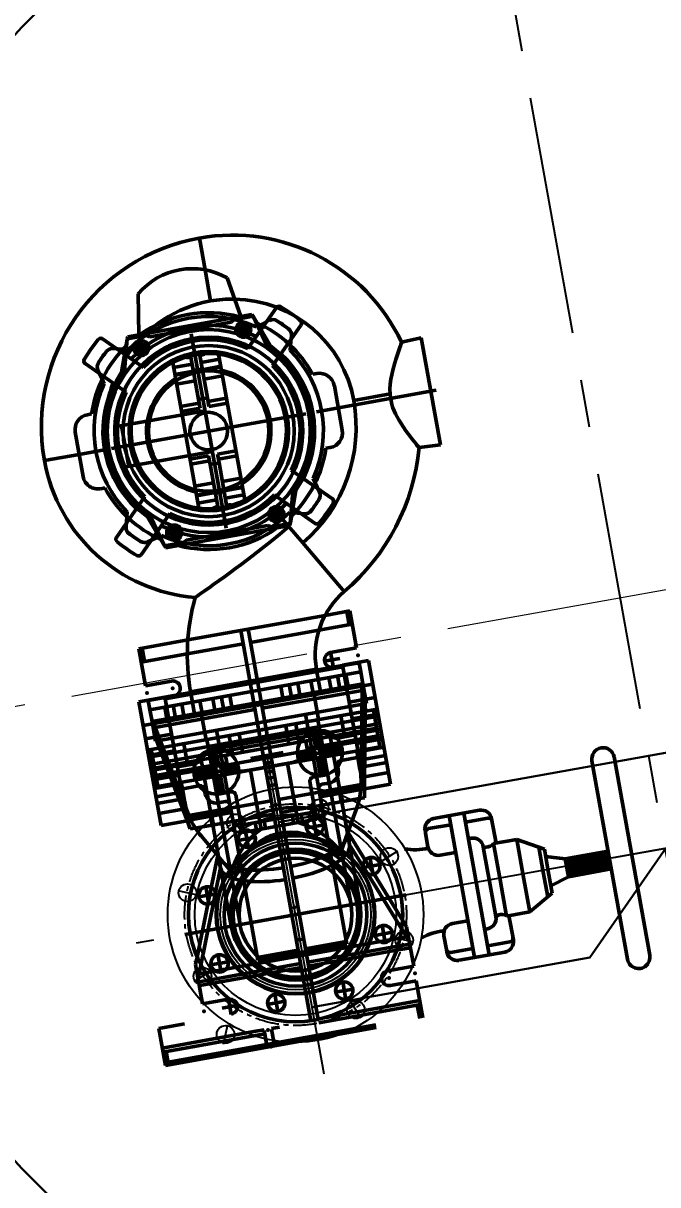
# Model space of a CAD drawing. Header units: millimetres. Extents: x 24859265 to 26550985, y 32092698 to 33532929.
# Drawn here: x 25972847 to 25973690, y 32928203 to 32929749 of the extents above; entities that cross this region are included whole.
import ezdxf
from ezdxf import colors
from ezdxf.entities.mleader import LeaderData, LeaderLine
from ezdxf.math import Vec2, Vec3

# ---------------------------------------------------------------- set-up
doc = ezdxf.new("R2010")
doc.units = ezdxf.units.MM
doc.linetypes.add('CENTER', pattern=[50.8, 31.75, -6.35, 6.35, -6.35])
doc.linetypes.add('осевая', pattern=[50.8, 31.75, -6.35, 6.35, -6.35])
for name, color, linetype in [('CL', 1, 'CENTER'), ('OUTLINE', 6, 'Continuous'), ('VIS', 7, 'Continuous'), ('Выноски', 7, 'Continuous')]:
    doc.layers.add(name, color=color, linetype=linetype)
doc.layers.add('Труба профиль', color=7, linetype='Continuous', lineweight=50)
doc.styles.add('GOST 2.304', font='GOST_0.TTF')
doc.styles.get("Standard").update_dxf_attribs({"font": 'arial.ttf'})
doc.dimstyles.new('STANDARD$0', dxfattribs={"dimscale": 100, "dimtxt": 2.5, "dimasz": 1, "dimexe": 0.5, "dimexo": 2, "dimgap": 1, "dimtad": 1, "dimdec": 0, "dimzin": 0, "dimdsep": 46, "dimtxsty": 'Standard', "dimblk1": 'OBLIQUE', "dimblk2": 'OBLIQUE', "dimsah": 1, "dimcen": 2, "dimadec": 0, "dimazin": 0, "dimtfac": 1, "dimtdec": 4, "dimtofl": 0, "dimtmove": 2, "dimatfit": 3, "dimldrblk": 'OBLIQUE', "dimfxl": 1, "dimtolj": 1, "dimtzin": 0, "dimarcsym": 0})

# ---------------------------------------------------------------- blocks, each defined once
blk = doc.blocks.new('fsadfs')
at = {"color": 1, "linetype": 'осевая', "lineweight": 25, "ltscale": 10}
blk.add_line((-388.5, 2165.4), (194.3, -1082.7), dxfattribs=at)
for p, q in [((-551.8, 436.5), (-559.4, 478.8)), ((-544.4, 395.2), (-551.8, 436.5)), ((-504.3, 374.4), (-522.5, 425.7)), ((-640.6, 404.5), (-639.8, 350.1)), ((-456.9, 386.4), (-494.9, 331.7)), ((-489.4, 377.1), (-654.7, 347.4)), ((-487.9, 374.8), (-513.5, 370.2)), ((-488, 374.8), (-489.4, 377.1)), ((-487.5, 373.9), (-488, 374.8)), ((-469.6, 335.7), (-487.9, 374.8)), ((-465.4, 335.8), (-487.5, 373.9)), ((-517, 367), (-625.3, 347.6)), ((-513.5, 370.2), (-517, 367)), ((-511.3, 355), (-490.7, 358.8)), ((-502.8, 367.2), (-499.1, 346.6)), ((-497, 353.9), (-499.8, 361.8)), ((-483.9, 360.9), (-478, 363.6)), ((-478, 363.6), (-465.9, 369.4)), ((-462.1, 308.8), (-424.1, 363.5)), ((-688.4, 344.8), (-633.7, 306.8)), ((-655.4, 343.8), (-662.9, 300.4)), ((-655.3, 344.8), (-658.9, 301.7)), ((-655.2, 344.8), (-655.4, 343.8)), ((-629.7, 349.4), (-655.3, 344.8)), ((-654.7, 347.4), (-655.2, 344.8)), ((-638.7, 342.9), (-635, 322.2)), ((-625.3, 347.6), (-629.7, 349.4)), ((-570.1, 351.2), (-523.7, 92.8)), ((-436.9, 349.2), (-438, 335.8)), ((-264.4, 346.3), (-290.4, 340.2)), ((-264.4, 346.3), (-238.8, 203.6)), ((-674.1, 332), (-660.7, 330.9)), ((-660.7, 330.9), (-654.2, 330.3)), ((-647.2, 330.7), (-626.5, 334.4)), ((-639.6, 336.7), (-639.5, 328.3)), ((-438, 335.8), (-438.6, 329.3)), ((-656.6, 273.9), (-711.2, 312)), ((-594.8, 313.5), (-560, 119.5)), ((-593.6, 306.7), (-569, 311.1)), ((-570.6, 320.2), (-560.6, 264.2)), ((-558.8, 322.4), (-548.7, 266.4)), ((-532.6, 317.7), (-557.2, 313.3)), ((-533.8, 324.5), (-499, 130.5)), ((-688.5, 290.9), (-694.3, 303)), ((-591.9, 297.2), (-567.3, 301.6)), ((-567.1, 300.7), (-591.7, 296.3)), ((-530.8, 308.2), (-555.5, 303.7)), ((-530.7, 307.2), (-555.3, 302.8)), ((-528.6, 295.4), (-553.2, 291)), ((-403.2, 298.6), (-408.7, 297.6)), ((-685.8, 285), (-688.5, 290.9)), ((-565, 288.9), (-589.6, 284.4)), ((-369.3, 223.4), (-379.9, 282.4)), ((-548.7, 266.4), (-560.6, 264.2)), ((-560.6, 264.2), (-558.5, 252.7)), ((-548.7, 266.4), (-546.7, 254.8)), ((-523.3, 265.9), (-547.9, 261.4)), ((-244.4, 276.3), (-403.5, 247.7)), ((-305.8, 271.4), (-354, 262.7)), ((-551.7, 249.1), (-671.8, 227.5)), ((-584.3, 254.9), (-559.7, 259.3)), ((-583.1, 248.2), (-558.5, 252.7)), ((-551.7, 249.1), (-542, 194.9)), ((-522.1, 259.2), (-546.7, 254.8)), ((-702.7, 244.8), (-708.3, 243.8)), ((-676.1, 198.8), (-417.7, 245.2)), ((-724.4, 220.6), (-713.8, 161.6)), ((-662.8, 229.1), (-653.1, 175)), ((-267.1, 200), (-238.8, 203.6)), ((-719.1, 191.1), (-765.4, 182.8)), ((-685.5, 197.1), (-719.1, 191.1)), ((-542, 194.9), (-662, 173.4)), ((-547.1, 189.2), (-571.7, 184.8)), ((-547.1, 189.2), (-545, 177.6)), ((-535.3, 191.3), (-510.7, 195.8)), ((-535.3, 191.3), (-533.2, 179.7)), ((-509.5, 189.1), (-534.1, 184.7)), ((-391, 199.2), (-385.5, 200.2)), ((-570.5, 178.1), (-545.9, 182.6)), ((-545, 177.6), (-533.2, 179.7)), ((-545, 177.6), (-535, 121.6)), ((-533.2, 179.7), (-523.2, 123.7)), ((-382.5, 132), (-437.2, 170.1)), ((-504.2, 159.6), (-528.8, 155.1)), ((-408, 159), (-405.2, 153.1)), ((-690.6, 145.4), (-685.1, 146.4)), ((-540.6, 153), (-565.2, 148.6)), ((-538.5, 141.2), (-563.1, 136.8)), ((-562.9, 135.8), (-538.3, 140.3)), ((-502.1, 147.7), (-526.7, 143.3)), ((-501.9, 146.8), (-526.5, 142.4)), ((-438.5, 99.2), (-434.9, 142.3)), ((-438.4, 100.2), (-430.9, 143.6)), ((-405.2, 153.1), (-399.5, 141)), ((-669.7, 80.5), (-631.7, 135.2)), ((-561.2, 126.3), (-536.6, 130.7)), ((-500.2, 137.3), (-524.8, 132.9)), ((-405.4, 99.2), (-460, 137.2)), ((-656.9, 94.8), (-655.8, 108.2)), ((-655.8, 108.2), (-655.2, 114.7)), ((-598.8, 112.3), (-636.9, 57.6)), ((-628.4, 108.2), (-606.2, 70.1)), ((-624.2, 108.3), (-605.8, 69.2)), ((-467.3, 109.6), (-446.6, 113.3)), ((-458.8, 121.8), (-455.1, 101.1)), ((-449.1, 105.2), (-456.6, 114)), ((-433.1, 113.1), (-439.6, 113.7)), ((-419.7, 112), (-433.1, 113.1)), ((-604.4, 66.9), (-439, 96.6)), ((-594.6, 97.4), (-590.9, 76.8)), ((-576.7, 76.9), (-468.5, 96.4)), ((-468.5, 96.4), (-464.1, 94.6)), ((-464.1, 94.6), (-438.5, 99.2)), ((-449, 105.1), (-441.4, 96.1)), ((-441.4, 96.1), (-421.9, 73.2)), ((-439, 96.6), (-438.6, 99.2)), ((-438.6, 99.2), (-438.4, 100.2)), ((-615.7, 80.3), (-627.9, 74.6)), ((-609.9, 83.1), (-615.7, 80.3)), ((-603.1, 85.2), (-582.4, 88.9)), ((-606.2, 70.1), (-605.7, 69.2)), ((-605.8, 69.2), (-580.2, 73.8)), ((-605.7, 69.2), (-604.4, 66.9)), ((-580.2, 73.8), (-576.7, 76.9)), ((-366.8, 8.5), (-421.9, 73.2)), ((-574.8, -55.8), (-392.3, -23.1)), ((-359.2, -17.1), (-392.3, -23.1)), ((-363.5, -17.9), (-360.3, -35.6)), ((-350.4, -66.3), (-359.2, -17.1)), ((-504.4, -43.2), (-411.3, -562.3)), ((-494.5, -41.4), (-401.4, -560.5)), ((-400.6, -42.8), (-491.4, -59.1)), ((-400.6, -42.8), (-356, -34.8)), ((-574.8, -55.8), (-639.7, -67.4)), ((-501.2, -60.9), (-575.4, -74.2)), ((-630.9, -116.7), (-639.7, -67.4)), ((-636.6, -85.2), (-575.4, -74.2)), ((-635.4, -66.7), (-632.2, -84.4)), ((-384.9, -72), (-381.2, -92.7)), ((-350.4, -66.3), (-384.8, -72.5)), ((-605.3, -132.1), (-369, -89.7)), ((-368.7, -91.6), (-604.9, -134)), ((-393.4, -84.2), (-372.7, -80.5)), ((-381.3, -92.2), (-346.8, -86)), ((-369.1, -89.5), (-334.6, -83.3)), ((-369, -89.7), (-369.1, -89.5)), ((-369, -89.7), (-368.7, -91.6)), ((-340, -251.8), (-368.7, -91.6)), ((-344.6, -98.3), (-346.8, -86)), ((-334.6, -83.3), (-305.1, -247.7)), ((-625.2, -148.7), (-344.6, -98.3)), ((-403.7, -94.6), (-571, -124.7)), ((-403.5, -95.9), (-403.7, -94.6)), ((-397.9, -127.2), (-403.5, -95.9)), ((-387.1, -105.9), (-384.3, -121.7)), ((-372.3, -123.5), (-375.9, -103)), ((-361.6, -117.6), (-364.5, -101.9)), ((-341.8, -114.1), (-344.6, -98.3)), ((-634.1, -169.6), (-329, -114.8)), ((-596.5, -110.5), (-630.9, -116.7)), ((-622.3, -164.4), (-341.8, -114.1)), ((-585.5, -160.1), (-377.8, -122.9)), ((-475.7, -146.7), (-340.3, -122.4)), ((-451, -117.4), (-448.2, -133.2)), ((-436.2, -135), (-439.9, -114.4)), ((-425.6, -129.1), (-428.4, -113.3)), ((-407.7, -128.9), (-411.1, -110.2)), ((-378.4, -123.7), (-377.8, -122.9)), ((-377.8, -122.9), (-378.2, -120.6)), ((-343, -122.9), (-344.1, -248.1)), ((-343.9, -117.5), (-338, -150.5)), ((-337.1, -140.2), (-341.8, -114.1)), ((-639.8, -138.1), (-605.3, -131.9)), ((-610.3, -302.4), (-639.8, -138.1)), ((-627.4, -136.3), (-592.9, -130.2)), ((-625.2, -148.7), (-627.4, -136.3)), ((-605.3, -131.9), (-605.3, -132.1)), ((-605.3, -132.1), (-604.9, -134)), ((-604.9, -134), (-576.2, -294.1)), ((-571, -124.7), (-570.8, -125.9)), ((-570.8, -125.9), (-565.2, -157.2)), ((-558.7, -136.7), (-555.4, -155.4)), ((-541.4, -133.6), (-538.6, -149.4)), ((-526.6, -151.2), (-530.3, -130.7)), ((-516, -145.3), (-518.8, -129.6)), ((-400.8, -161.7), (-406.7, -128.8)), ((-360.3, -138.7), (-325.8, -132.5)), ((-628.2, -202.5), (-323.1, -147.8)), ((-625.2, -148.7), (-622.3, -164.4)), ((-485.5, -148.5), (-620.8, -172.8)), ((-617.7, -190.5), (-337.1, -140.2)), ((-605.3, -145.1), (-602.5, -160.8)), ((-590.5, -162.7), (-594.2, -142.1)), ((-579.9, -156.8), (-582.7, -141)), ((-339.8, -253.7), (-338.8, -140.4)), ((-319.2, -197.9), (-328, -148.7)), ((-617.7, -190.5), (-622.3, -164.4)), ((-621.6, -211), (-326.3, -158.1)), ((-619.2, -166.9), (-613.3, -199.9)), ((-585.9, -157.9), (-585.5, -160.1)), ((-585.5, -160.1), (-584.7, -160.7)), ((-556.4, -155.6), (-550.4, -188.6)), ((-440.2, -194.2), (-444.6, -169.6)), ((-431.3, -167.2), (-426.9, -191.8)), ((-400.6, -253.6), (-418.3, -154.7)), ((-357.7, -408), (-401.8, -161.9)), ((-398.9, -180.9), (-324.6, -167.6)), ((-366.9, -181), (-371.3, -156.4)), ((-356.3, -160.9), (-321.8, -154.7)), ((-630.9, -187.3), (-596.5, -181.1)), ((-323.6, -173.3), (-618.9, -226.3)), ((-573.6, -289.3), (-618.2, -172.3)), ((-542.1, -201.3), (-404.3, -176.6)), ((-536.7, -205.6), (-407.8, -182.5)), ((-536.5, -175.9), (-518.7, -274.8)), ((-420.1, -179.1), (-526.4, -198.2)), ((-515.5, -207.7), (-519.9, -183.1)), ((-502.2, -205.3), (-506.6, -180.7)), ((-416, -200), (-321.8, -183.1)), ((-399.6, -177), (-408.5, -178.5)), ((-404.2, -202.5), (-408.5, -178.5)), ((-407.4, -184.4), (-398.6, -182.8)), ((-404.5, -175.1), (-393.4, -237.1)), ((-395.3, -200.9), (-399.6, -177)), ((-362.5, -313), (-385.6, -184.4)), ((-352.4, -182.2), (-375.6, -186.4)), ((-352.7, -181), (-318.2, -174.9)), ((-350.9, -190.9), (-316.4, -184.7)), ((-616, -190.2), (-575.7, -296)), ((-575.5, -218.5), (-580, -193.9)), ((-549.5, -188.4), (-505.3, -434.5)), ((-542.3, -199.8), (-531.2, -261.8)), ((-430, -211.7), (-368, -200.5)), ((-417.8, -190.2), (-416, -200)), ((-405.8, -193.2), (-397, -191.6)), ((-395.6, -199.4), (-371.1, -195)), ((-371.5, -196.6), (-395.3, -200.9)), ((-384.5, -208.1), (-386.1, -199.2)), ((-375.7, -206.5), (-377.3, -197.6)), ((-371.1, -195), (-350.8, -191.4)), ((-350.8, -191.4), (-321.3, -186.1)), ((-350.5, -193.3), (-316, -187.2)), ((-348.7, -203.2), (-319.2, -197.9)), ((-348.4, -204.7), (-314, -198.5)), ((-627, -209.4), (-592.5, -203.2)), ((-614.4, -250.9), (-623.3, -201.6)), ((-619.9, -220.5), (-545.6, -207.2)), ((-564.6, -241.9), (-369, -206.8)), ((-561, -241.3), (-372.6, -207.5)), ((-556.8, -215.1), (-533.8, -343.8)), ((-537.4, -201.7), (-546.3, -203.3)), ((-542, -227.2), (-546.3, -203.3)), ((-545.2, -209.1), (-536.4, -207.5)), ((-533.1, -225.6), (-537.4, -201.7)), ((-533.4, -224.1), (-404.4, -201)), ((-522.9, -219.2), (-524.6, -209.4)), ((-447.8, -205.7), (-491.1, -213.5)), ((-404.2, -202.5), (-428, -206.8)), ((-402.6, -211.3), (-427.1, -215.7)), ((-420.7, -214.6), (-422.2, -205.7)), ((-411.8, -213), (-413.4, -204.1)), ((-398.1, -236.4), (-402.6, -211.3)), ((-369.2, -205.3), (-393.7, -209.7)), ((-389.3, -234.5), (-393.7, -209.7)), ((-371.8, -216.2), (-370.6, -216)), ((-370.6, -216), (-347.1, -211.7)), ((-369, -206.8), (-348.7, -203.2)), ((-348.6, -212), (-350.2, -203.4)), ((-345.8, -227.7), (-348.6, -212)), ((-346.4, -215.7), (-312, -209.5)), ((-623.3, -229.6), (-588.9, -223.4)), ((-617.1, -236.1), (-522.9, -219.2)), ((-565.5, -220.4), (-588.7, -224.6)), ((-587, -233.8), (-566.8, -230.1)), ((-567.8, -236.4), (-505.8, -225.3)), ((-566.8, -230.1), (-542.2, -225.7)), ((-542, -227.2), (-565.8, -231.5)), ((-558.5, -239.3), (-560, -230.4)), ((-549.6, -237.7), (-551.2, -228.9)), ((-543.6, -217.9), (-534.8, -216.4)), ((-509.3, -221.3), (-533.1, -225.6)), ((-507, -230.1), (-531.5, -234.5)), ((-522.3, -232.8), (-523.9, -223.9)), ((-513.5, -231.2), (-515.1, -222.4)), ((-491.4, -228.8), (-477.3, -307.5)), ((-472.6, -220.3), (-462.8, -218.6)), ((-470.5, -231.9), (-460.7, -230.2)), ((-442.2, -220), (-428.1, -298.6)), ((-400.9, -220.6), (-392.1, -219)), ((-399.4, -229.4), (-390.5, -227.8)), ((-375.3, -224.6), (-375.8, -222)), ((-374.6, -228.7), (-375.3, -224.6)), ((-344.8, -224.9), (-310.3, -218.7)), ((-621.6, -239.4), (-587.1, -233.3)), ((-621.1, -241.9), (-586.7, -235.7)), ((-619.1, -253.2), (-584.6, -247)), ((-616.6, -239.1), (-587, -233.8)), ((-614.4, -250.9), (-584.9, -245.6)), ((-584.9, -245.6), (-564.6, -241.9)), ((-583.4, -245.3), (-581.9, -253.9)), ((-540.4, -236.1), (-564.9, -240.4)), ((-536, -260.8), (-540.4, -236.1)), ((-538.7, -245.3), (-529.9, -243.7)), ((-527, -259.6), (-531.5, -234.5)), ((-469.1, -239.9), (-459.3, -238.1)), ((-412.5, -244.1), (-403.5, -294.3)), ((-408.4, -238.3), (-393.7, -235.6)), ((-398.1, -236.4), (-392.8, -235.5)), ((-396.6, -247.8), (-386.7, -246.1)), ((-392.8, -235.5), (-389.2, -234.8)), ((-389.2, -234.8), (-389.3, -234.5)), ((-342.4, -238.1), (-308, -231.9)), ((-617.1, -264.3), (-582.7, -258.1)), ((-583.4, -254.1), (-559.9, -249.9)), ((-581.9, -253.9), (-579.1, -269.5)), ((-559.9, -249.9), (-558.8, -249.7)), ((-553, -253.8), (-552.5, -256.4)), ((-552.5, -256.4), (-551.8, -260.4)), ((-537.2, -254.1), (-528.3, -252.5)), ((-535.9, -261.1), (-536, -260.8)), ((-535.9, -261.1), (-532.3, -260.5)), ((-532.3, -260.5), (-527, -259.6)), ((-531.5, -260.4), (-516.7, -257.7)), ((-510.9, -261.7), (-501.9, -311.9)), ((-467.3, -249.9), (-457.5, -248.1)), ((-453.9, -267.8), (-344.1, -248.1)), ((-398.7, -264.3), (-400.6, -253.6)), ((-399, -262.4), (-340, -251.8)), ((-339.6, -253.7), (-398.7, -264.3)), ((-373.4, -253.3), (-370.6, -271.1)), ((-372.2, -253.1), (-369, -270.8)), ((-340, -251.8), (-339.6, -253.7)), ((-339.9, -265.6), (-339.8, -253.7)), ((-339.6, -253.9), (-305.1, -247.7)), ((-339.6, -253.9), (-339.6, -253.7)), ((-615.5, -273.4), (-581, -267.2)), ((-573.6, -289.3), (-463.8, -269.6)), ((-534.4, -272.6), (-524.5, -270.8)), ((-518.7, -274.8), (-516.8, -285.5)), ((-346.6, -266.8), (-450.8, -285.5)), ((-398.7, -264.3), (-363.5, -460.5)), ((-346.6, -266.8), (-339.9, -265.6)), ((-613.1, -286.7), (-578.6, -280.5)), ((-576.2, -294.1), (-517.1, -283.5)), ((-516.8, -285.5), (-575.9, -296.1)), ((-460.6, -287.3), (-564.8, -306)), ((-542.4, -301.9), (-545.6, -284.2)), ((-540.8, -301.7), (-544.3, -284)), ((-516.8, -285.5), (-481.6, -481.7)), ((-503.7, -302.1), (-405.2, -284.4)), ((-435.7, -289.9), (-434, -299.8)), ((-429.9, -288.4), (-428, -299.2)), ((-422.2, -297.6), (-423.9, -287.8)), ((-408, -292.1), (-403.7, -315.9)), ((-357.5, -299.5), (-350.2, -279.3)), ((-610.3, -302.4), (-575.8, -296.3)), ((-576.2, -294.1), (-575.9, -296.1)), ((-575.9, -296.1), (-575.8, -296.3)), ((-575.7, -296), (-571.5, -307.2)), ((-571.5, -307.2), (-564.8, -306)), ((-501.9, -311.9), (-403.5, -294.3)), ((-498.4, -308.3), (-494.1, -332.1)), ((-485, -298.7), (-483.2, -308.6)), ((-479.1, -297.2), (-477.2, -308)), ((-471.4, -306.5), (-473.1, -296.6)), ((-417.7, -306.1), (-394, -301.9)), ((-373.1, -343), (-357.5, -299.5)), ((-557.1, -316.4), (-543.2, -332.8)), ((-508.1, -322.4), (-484.4, -318.1)), ((-405.4, -319), (-401.9, -320.7)), ((-362.5, -313), (-360.9, -312.8)), ((-345.8, -405.9), (-362.5, -313.3)), ((-338.8, -348.5), (-360.9, -312.8)), ((-359.7, -328.1), (-360.9, -312.8)), ((-543.2, -332.8), (-513.4, -368.1)), ((-359.8, -328.1), (-359.7, -328.1)), ((-359.7, -328.1), (-342, -356.7)), ((-535.4, -344.1), (-543.7, -385.3)), ((-535.4, -344.1), (-533.8, -343.8)), ((-535.4, -344.1), (-531.2, -358.9)), ((-533.7, -344), (-531.1, -358.8)), ((-342.4, -358.6), (-318.6, -354.3)), ((-327.1, -367.4), (-338.8, -348.5)), ((-332.6, -344.6), (-328.3, -368.3)), ((-537.8, -391.9), (-531.2, -358.9)), ((-531.2, -358.9), (-531.1, -358.8)), ((-531.1, -358.9), (-517.1, -436.6)), ((-342, -356.7), (-335.8, -366.6)), ((-335.8, -366.6), (-290.3, -440.3)), ((-289.2, -428.7), (-327.1, -367.4)), ((-550.8, -383.7), (-546.6, -407.5)), ((-543.7, -385.3), (-548.1, -407.1)), ((-578.8, -447.7), (-284.2, -394.8)), ((-560.6, -397.7), (-536.8, -393.5)), ((-540.1, -403.3), (-537.8, -391.9)), ((-548.1, -407.1), (-562.3, -477.7)), ((-557.3, -488.2), (-540.1, -403.3)), ((-283.8, -437.3), (-289.2, -428.7)), ((-326.1, -449), (-302.4, -444.7)), ((-316.4, -435), (-312.1, -458.7)), ((-290.3, -440.3), (-280.4, -456.2)), ((-274.4, -489.6), (-283.8, -437.3)), ((-562, -500.5), (-281.5, -450.2)), ((-363.5, -460.5), (-481.6, -481.7)), ((-420.6, -453.5), (-430.4, -455.3)), ((-364.1, -456.9), (-418.3, -466.6)), ((-415, -484.5), (-295.3, -463.1)), ((-295.3, -463.1), (-279.7, -460.3)), ((-562.3, -477.7), (-564.3, -487.6)), ((-534.6, -474.1), (-530.4, -497.9)), ((-428.1, -468.4), (-482.2, -478.1)), ((-414.1, -489.5), (-297.1, -468.5)), ((-297.1, -468.5), (-278.8, -465.3)), ((-555, -539.9), (-564.3, -487.6)), ((-561, -506.5), (-557.3, -488.2)), ((-544.7, -507.8), (-424.9, -486.3)), ((-544.4, -488.1), (-520.6, -483.9)), ((-541.1, -512.3), (-424, -491.3)), ((-274.4, -489.6), (-308.9, -495.8)), ((-560.2, -510.6), (-544.7, -507.8)), ((-305.4, -515.4), (-270.9, -509.3)), ((-270.9, -509.3), (-262.1, -558.5)), ((-559.3, -515.6), (-541.1, -512.3)), ((-378.6, -524.4), (-354.8, -520.1)), ((-368.8, -510.4), (-364.6, -534.1)), ((-520.5, -533.7), (-555, -539.9)), ((-520.6, -533.2), (-516.9, -553.9)), ((-469, -540.6), (-445.2, -536.3)), ((-459.2, -526.6), (-455, -550.3)), ((-400.6, -565), (-265.3, -540.8)), ((-390.7, -557.8), (-266.2, -535.4)), ((-529.1, -545.4), (-508.4, -541.7)), ((-266.4, -559.2), (-269.6, -541.5)), ((-613.4, -572.5), (-579, -566.3)), ((-605.2, -618.2), (-324.7, -567.8)), ((-324.1, -571.4), (-604.6, -621.7)), ((-463.5, -572.6), (-452.7, -570.7)), ((-613.4, -572.5), (-604.6, -621.7)), ((-608.7, -598.7), (-484.2, -576.3)), ((-607.8, -604), (-472.4, -579.7)), ((-484.2, -576.3), (-473.4, -574.4)), ((-469.2, -597.4), (-473.2, -575.2)), ((-459.4, -595.7), (-463.4, -573.4)), ((-600.3, -620.9), (-603.4, -603.2))]:
    blk.add_line(p, q)
at = {"color": 1, "linetype": 'осевая', "lineweight": 15, "ltscale": 10}
blk.add_line((1083.6, 194.4), (-1180.2, -211.8), dxfattribs=at)
at = {"lineweight": 30}
for p, q in [((530.7, -121.6), (-453.6, -298.2)), ((60.7, -332.9), (-40.3, -478)), ((-40.3, -478), (-409.4, -544.3))]:
    blk.add_line(p, q, dxfattribs=at)
at = {"color": 7}
for p, q in [((-7.9, -211.4), (39.5, -475.2)), ((-37.4, -216.7), (9.9, -480.5)), ((-248, -293.3), (-187, -282.3)), ((-227.3, -289.6), (-210.4, -383.9)), ((-207.6, -286), (-190.7, -380.4)), ((-205.5, -298), (-176, -292.7)), ((-225.2, -301.5), (-254.7, -306.8)), ((-170.7, -293.7), (-164.9, -326)), ((-258.7, -312.6), (-255.4, -330.9)), ((-198.1, -319.5), (-201.5, -320.1)), ((-168.3, -326.6), (-137.4, -321.1)), ((-137.4, -321.1), (-100.6, -334)), ((-137.4, -321.1), (-128.8, -369.3)), ((-239.2, -342.2), (-218.6, -338.5)), ((-180.5, -338.3), (-181.8, -330.8)), ((-178.2, -331.2), (-181.6, -331.8)), ((-173.5, -377.3), (-180.5, -338.3)), ((-168.3, -326.6), (-159.6, -374.8)), ((-159.6, -374.8), (-168.3, -326.6)), ((-107.9, -331.5), (-102, -364.5)), ((-100.6, -334), (-95.4, -363.3)), ((-15.9, -336.8), (-72.9, -347.1)), ((-27.1, -363.2), (-32.2, -339.8)), ((-25.4, -362.9), (-30.5, -339.4)), ((-23.7, -362.6), (-28.8, -339.1)), ((-22, -362.3), (-27.1, -338.8)), ((-20.3, -362), (-25.4, -338.5)), ((-18.6, -361.7), (-23.7, -338.2)), ((-16.9, -361.4), (-22, -337.9)), ((-15.2, -361.1), (-20.3, -337.6)), ((-13.5, -360.8), (-18.6, -337.3)), ((-12, -360.5), (-17.1, -337)), ((-72.9, -347.1), (-98.9, -343.7)), ((-72.9, -347.1), (-68.7, -370.7)), ((-67.8, -370.5), (-72.9, -347.1)), ((-66.1, -370.2), (-71.2, -346.8)), ((-64.4, -369.9), (-69.5, -346.4)), ((-62.8, -369.6), (-67.8, -346.1)), ((-61.1, -369.3), (-66.1, -345.8)), ((-59.4, -369), (-64.4, -345.5)), ((-57.7, -368.7), (-62.7, -345.2)), ((-56, -368.5), (-61, -345)), ((-54.3, -368.2), (-59.3, -344.7)), ((-52.6, -367.8), (-57.6, -344.4)), ((-50.9, -367.5), (-56, -344.1)), ((-49.2, -367.2), (-54.3, -343.8)), ((-47.5, -366.9), (-52.6, -343.5)), ((-45.8, -366.6), (-50.9, -343.1)), ((-44.1, -366.3), (-49.2, -342.8)), ((-42.4, -366), (-47.5, -342.5)), ((-40.7, -365.7), (-45.8, -342.2)), ((-39, -365.4), (-44.1, -341.9)), ((-37.3, -365.1), (-42.4, -341.6)), ((-35.6, -364.8), (-40.7, -341.3)), ((-33.9, -364.5), (-39, -341)), ((-32.2, -364.2), (-37.3, -340.7)), ((-30.5, -363.9), (-35.6, -340.4)), ((-28.8, -363.6), (-33.9, -340.1)), ((-120.1, -417.4), (-128.8, -369.3)), ((-96.1, -397.5), (-102, -364.5)), ((-90.1, -392.5), (-95.4, -363.3)), ((-68.7, -370.7), (-91.9, -382.9)), ((-11.6, -360.4), (-68.7, -370.7)), ((-193.5, -478.2), (-210.4, -383.9)), ((-173.8, -474.7), (-190.7, -380.4)), ((-173.5, -377.3), (-166.5, -416.2)), ((-151, -423), (-159.6, -374.8)), ((-159.6, -374.8), (-151, -423)), ((-120.1, -417.4), (-90.1, -392.5)), ((-166.5, -416.2), (-165.1, -423.8)), ((-222.9, -433.1), (-202.3, -429.4)), ((-161.9, -422.1), (-165.3, -422.7)), ((-151, -423), (-120.1, -417.4)), ((-141.8, -454.8), (-147.7, -422.4)), ((-176.4, -440), (-179.9, -440.7)), ((-230.9, -467.6), (-234.2, -449.3)), ((-175.9, -462.8), (-146.4, -457.5)), ((-230.4, -470.6), (-230.8, -468)), ((-195.6, -466.3), (-225.1, -471.6)), ((-214.1, -481.9), (-153.1, -471))]:
    blk.add_line(p, q, dxfattribs=at)
at = {"lineweight": 20}
blk.add_line((552.8, -244.6), (-431.5, -421.2), dxfattribs=at)
for points in [[(-456.6, 386.8), (-456, 387.3), (-454.7, 387.9), (-453.4, 388.1), (-452.1, 387.8), (-451.6, 387.5)], [(-451.6, 387.5), (-442.7, 382.1), (-434, 376.1)], [(-712.4, 317.3), (-703.7, 331), (-693.8, 344.1)], [(-693.8, 344.1), (-692.8, 344.9), (-691.7, 345.4), (-690.5, 345.5), (-689.2, 345.3), (-688.4, 344.8)], [(-290.4, 340.3), (-290.5, 340.1), (-290.7, 339.4), (-291.5, 337.1), (-292.1, 335.3), (-292.9, 333.2), (-294.7, 327.9), (-296.9, 321.2), (-298.2, 317.1), (-299.5, 312.7), (-300.9, 307.9), (-302.2, 302.9), (-303.5, 297.1), (-304.6, 291), (-305.5, 284.6), (-305.9, 277.8), (-305.8, 271.4)], [(-558.8, 322.4), (-555.2, 323.4), (-554.1, 323.8), (-553.2, 324.2), (-552.9, 324.5), (-552.9, 324.7), (-553.2, 324.9), (-553.9, 325), (-554.4, 325)], [(-554.4, 325), (-545.4, 325.3), (-536.4, 324.8), (-533.8, 324.5)], [(-711.2, 312), (-712.4, 313.3), (-712.9, 314.6), (-712.9, 316), (-712.5, 317.1), (-712.4, 317.3)], [(-575.7, 321.2), (-584.2, 318.3), (-592.5, 314.7), (-594.8, 313.5)], [(-570.6, 320.2), (-574.3, 319.9), (-575.5, 319.9), (-576.5, 320), (-576.8, 320.2), (-576.9, 320.4), (-576.8, 320.6), (-576.1, 321), (-575.7, 321.2)], [(-685.5, 197.1), (-687, 207.7), (-687.7, 218.3), (-687.5, 229.2), (-686.5, 240.1), (-685.3, 248.1), (-683.5, 256), (-681.3, 263.8), (-678.7, 271.6)], [(-305.8, 271.4), (-305.3, 266.8), (-304.5, 262.2), (-303.4, 257.6), (-301.9, 253.1), (-298.5, 244.8), (-294.3, 237), (-291.2, 232), (-288, 227.2), (-284.8, 222.6), (-281.7, 218.4), (-278.8, 214.6), (-276.2, 211.2), (-273.7, 208.1), (-271.6, 205.4), (-270, 203.5), (-268.7, 202), (-267.8, 200.9), (-267.3, 200.2), (-267.1, 200), (-267.1, 200)], [(-518.1, 122.8), (-518, 122.8), (-517.1, 123.3), (-516.9, 123.5), (-516.9, 123.8), (-517.2, 123.9), (-517.9, 124.1), (-519.6, 124.1), (-523.2, 123.7)], [(-499, 130.5), (-507.1, 126.7), (-515.6, 123.6), (-518.1, 122.8)], [(-560, 119.5), (-551, 118.8), (-542, 118.8), (-539.4, 119)], [(-539.4, 119), (-539.5, 119), (-540.5, 119.1), (-540.8, 119.2), (-540.9, 119.5), (-540.7, 119.7), (-540, 120.1), (-538.4, 120.7), (-535, 121.6)], [(-440.5, 95.1), (-452.3, 85.1), (-464.3, 75.4), (-476.5, 65.7), (-488.7, 56.2), (-496.3, 50.4), (-503.8, 44.7), (-511.4, 39.1), (-518.9, 33.6), (-526.1, 28.3), (-533.2, 23.2), (-540.1, 18.3), (-546.5, 13.7), (-549.8, 11.3), (-552.9, 9.2), (-555.7, 7.2), (-558.3, 5.4), (-560.4, 3.9), (-562.2, 2.6), (-563.6, 1.7), (-564.5, 1), (-564.9, 0.8), (-565, 0.7)], [(-669, 75.1), (-669.7, 76), (-670.2, 76.9), (-670.4, 78), (-670.3, 79.2), (-669.7, 80.5)], [(-636.9, 57.6), (-638.1, 56.5), (-639.4, 56), (-640.6, 55.9), (-641.7, 56.2), (-642.2, 56.5)], [(-416, -200), (-415.9, -203.6), (-416.8, -206.9), (-418, -209), (-419.4, -210.8), (-422, -213.1), (-425, -215), (-431.2, -217.5), (-437.9, -219.2), (-441.1, -219.8)], [(-369.2, -205.3), (-369.4, -204.8), (-369.6, -204.2), (-369.8, -203.6), (-370, -202.8), (-370.3, -202), (-370.5, -201.2), (-370.7, -200.3), (-370.9, -199.4), (-371.1, -198.4), (-371.3, -197.4), (-371.5, -196.6)], [(-428, -206.8), (-427.9, -207.8), (-427.7, -208.8), (-427.6, -209.8), (-427.5, -210.7), (-427.4, -211.6), (-427.3, -212.5), (-427.2, -213.3), (-427.1, -214), (-427.1, -214.7), (-427.1, -215.3), (-427.1, -215.7)], [(-565.8, -231.5), (-565.7, -232.5), (-565.5, -233.5), (-565.4, -234.5), (-565.3, -235.4), (-565.2, -236.3), (-565.1, -237.2), (-565, -238), (-564.9, -238.7), (-564.9, -239.4), (-564.9, -240), (-564.9, -240.4)], [(-492.5, -229), (-498.7, -229.9), (-504.7, -230.4), (-510.6, -229.9), (-515.1, -228.5), (-517.3, -227.4), (-519.2, -225.9), (-521.4, -223.1), (-522.7, -220.1), (-522.9, -219.2)], [(-507, -230.1), (-507.2, -229.6), (-507.4, -229), (-507.6, -228.3), (-507.8, -227.6), (-508.1, -226.8), (-508.3, -225.9), (-508.5, -225), (-508.7, -224.1), (-508.9, -223.1), (-509.1, -222.1), (-509.3, -221.3)], [(-516.9, -364), (-512.4, -351.8), (-508.1, -342.9), (-503, -334.3), (-497, -326), (-490.2, -318.3), (-484.1, -312.6), (-477.3, -307.5)], [(-428.1, -298.6), (-421.3, -300.6), (-414.7, -303.1), (-406.6, -307.1), (-398.9, -311.8), (-391.4, -317.4), (-384.4, -323.5), (-377.5, -330.4), (-371.3, -337.9)], [(-491.3, -334.3), (-486.1, -329.5), (-478.3, -323.6), (-471.3, -319.5), (-463.9, -316.1), (-456.1, -313.6), (-447, -311.9), (-437.7, -311.4), (-428.4, -312.1), (-419.2, -314), (-410.3, -316.9), (-405.4, -319)], [(-437.9, -357.2), (-432, -356), (-421.7, -353.4), (-411.7, -350.4), (-405.3, -348.2), (-399.4, -346), (-393.7, -343.5), (-388.3, -341), (-383.3, -338.3), (-378.9, -335.7), (-375, -333), (-371.5, -330.2), (-368.5, -327.3), (-366.1, -324.6), (-364.3, -321.8), (-363.1, -319.1), (-362.4, -316.4), (-362.5, -313)], [(-401.9, -320.7), (-401.8, -320.7), (-393.7, -325.4), (-386.1, -330.8), (-379.4, -336.6), (-373.1, -343)], [(-513.4, -368.1), (-509.5, -359.6), (-504.9, -351.4), (-499.6, -343.7), (-493.2, -336.2), (-491.3, -334.3)], [(-359.8, -328.1), (-359.6, -330.8), (-360.1, -333.5), (-361.2, -336.4), (-363, -339.3), (-365.3, -342.2), (-368.3, -345.2), (-371.9, -348.2), (-376.2, -351.2), (-380.7, -353.9), (-385.8, -356.6), (-391.4, -359.3), (-397.4, -361.8), (-403.5, -364.1), (-409.9, -366.3), (-416.6, -368.3), (-423.7, -370.2), (-435.1, -372.8)], [(-533.8, -343.8), (-533, -346.2), (-531.7, -348.5), (-529.7, -350.8), (-527, -352.9), (-523.9, -354.7), (-520.3, -356.4), (-516, -357.9), (-511.1, -359.1), (-506, -360.1), (-500.5, -360.9), (-494.4, -361.5), (-488, -361.8), (-481.6, -361.9), (-474.9, -361.7), (-467.8, -361.3), (-460.6, -360.7), (-454.2, -359.9), (-447.7, -359)], [(-444.9, -374.5), (-452, -375.6), (-458.9, -376.3), (-465.8, -376.9), (-472.6, -377.3), (-479.3, -377.4), (-485.5, -377.3), (-491.6, -377), (-497.4, -376.4), (-502.9, -375.7), (-507.9, -374.7), (-512.5, -373.5), (-516.7, -372.1), (-520.4, -370.4), (-523.6, -368.6), (-526.3, -366.6), (-528.4, -364.5), (-529.9, -362.1), (-531.1, -358.8)]]:
    blk.add_lwpolyline(points)
at = {"ltscale": 10}
blk.add_circle((0.9, 0.2), 1200, dxfattribs=at)
at = {"lineweight": 30}
blk.add_circle((0.9, 0.2), 1100, dxfattribs=at)
for centre, radius in [((-546.9, 222), 135), ((-501, 356.9), 10), ((-501, 356.9), 5.5), ((-501, 356.9), 5), ((-546.9, 222), 125), ((-636.8, 332.5), 10), ((-546.9, 222), 113.8), ((-546.9, 222), 106), ((-546.9, 222), 103.5), ((-636.8, 332.5), 5.5), ((-636.8, 332.5), 5), ((-546.9, 222), 80), ((-546.9, 222), 25), ((-457, 111.5), 10), ((-457, 111.5), 5.5), ((-457, 111.5), 5), ((-592.8, 87.1), 10), ((-592.8, 87.1), 5.5), ((-592.8, 87.1), 5), ((-431.5, -421.2), 105.5), ((-431.5, -421.2), 104.8), ((-431.5, -421.2), 95), ((-431.5, -421.2), 87), ((-431.5, -421.2), 83), ((-431.5, -421.2), 75), ((-330.5, -356.5), 11.5), ((-548.7, -395.6), 11.5), ((-314.2, -446.9), 11.5), ((-532.5, -486), 11.5), ((-366.7, -522.2), 11.5), ((-457.1, -538.5), 11.5)]:
    blk.add_circle(centre, radius)
for centre, radius, start, end in [((-515.5, 233.7), 249, 25.3228, 100.1714), ((-514.4, 227.8), 255, 100.1714, 190.1714), ((-568.9, 344.6), 93.5, 60.2359, 140.107), ((-514.4, 227.8), 170, 100.1714, 146.2953), ((-515.5, 233.7), 164, 88.9772, 100.1714), ((-515.5, 233.7), 164, 10.1714, 88.9772), ((-453.6, 384.1), 4, 137.3425, 145.1714), ((-546.9, 222), 152.5, 65.6086, 134.7342), ((-546.9, 222), 157.5, 74.9626, 125.3802), ((-546.9, 222), 191, 50.2631, 53.7675), ((-546.9, 222), 140.8, 63.3372, 137.0056), ((-546.9, 222), 157.5, 28.6808, 66.0152), ((-461.6, 360.3), 10, 58.3439, 115.1714), ((-546.9, 222), 172.5, 51.9989, 58.3439), ((-446.8, 350), 10, 355.1714, 51.9989), ((-427.3, 365.8), 4, 325.1714, 50.2631), ((-546.9, 222), 125, 202.8804, 177.4624), ((-546.9, 222), 121.4, 64.657, 135.6858), ((-546.9, 222), 157.5, 134.3276, 171.662), ((-546.9, 222), 172.5, 141.9989, 148.3439), ((-674.9, 322), 10, 85.1714, 141.9989), ((-546.9, 222), 103.3, 94.1541, 106.1887), ((-546.9, 222), 137.5, 324.5602, 55.7826), ((-546.9, 222), 140, 325.9467, 54.3961), ((-546.9, 222), 140.8, 333.3372, 47.0056), ((-546.9, 222), 152.5, 335.6086, 44.7342), ((-685.2, 307.3), 10, 148.3439, 205.1714), ((-546.9, 222), 103.3, 117.6348, 262.708), ((-546.9, 222), 103.3, 297.6348, 82.708), ((-546.9, 222), 140, 145.9467, 234.3961), ((-546.9, 222), 137.5, 144.5602, 235.7826), ((-546.9, 222), 82.8, 96.0159, 104.3269), ((-546.9, 222), 82.8, 302.1584, 78.1844), ((-546.9, 222), 121.4, 334.657, 45.6858), ((-399.6, 278.9), 20, 10.1714, 100.1714), ((-546.9, 222), 152.5, 155.6086, 224.7342), ((-514.4, 227.8), 170, 159.9396, 165.094), ((-546.9, 222), 140.8, 153.3372, 159.3932), ((-546.9, 222), 82.8, 122.1584, 258.1844), ((-546.9, 222), 121.4, 154.657, 225.6858), ((-552.9, 227), 202, 310.4217, 10.1714), ((-704.7, 224.2), 20, 100.1714, 190.1714), ((-389, 219.8), 20, 280.1714, 10.1714), ((-546.9, 222), 140.8, 190.1714, 227.0069), ((-546.9, 222), 157.5, 314.3276, 351.662), ((-552.9, 227), 287, 310.4217, 354.6079), ((-546.9, 222), 222, 190.1714, 265.3429), ((-694.2, 165.1), 20, 190.1714, 280.1714), ((-546.9, 222), 157.5, 208.6808, 246.0152), ((-546.9, 222), 82.8, 276.0159, 284.3269), ((-408.6, 136.7), 10, 328.3439, 25.1714), ((-546.9, 222), 121.4, 244.657, 315.6858), ((-546.9, 222), 140.8, 309.8941, 317.0056), ((-546.9, 222), 172.5, 321.9989, 328.3439), ((-546.9, 222), 191, 320.2631, 330.0797), ((-384.8, 128.7), 4, 330.0797, 55.1714), ((-546.9, 222), 140.8, 243.336, 309.8942), ((-546.9, 222), 152.5, 245.6086, 314.7342), ((-546.9, 222), 103.3, 274.1541, 286.1887), ((-418.8, 122), 10, 265.1714, 321.9989), ((-646.9, 93.9), 10, 175.1714, 231.9989), ((-546.9, 222), 157.5, 254.9626, 305.3802), ((-403.1, 102.5), 4, 235.1714, 320.2631), ((-546.9, 222), 172.5, 231.9989, 238.3439), ((-546.9, 222), 191, 230.2631, 240.0797), ((-632.2, 83.7), 10, 238.3439, 295.1714), ((-295.4, -75.2), 280, 164.2535, 190.1714), ((-295.4, -75.2), 110, 130.4217, 190.1714), ((-383.1, -82.4), 10, 100.1714, 266.1703), ((-383.1, -82.4), 10, 266.1703, 280.1714), ((-594.7, -120.3), 10, 294.1725, 100.1714), ((-594.7, -120.3), 10, 280.1714, 294.1725), ((-399, -206.1), 30, 100.1714, 280.1714), ((-407.3, -219.1), 42, 89.9582, 107.7358), ((-407.3, -219.1), 42, 54.9613, 89.9582), ((-399, -206.1), 30, 280.1714, 100.1714), ((-377.4, -176.5), 10, 234.9613, 276.5024), ((-524.5, -240.1), 42, 110.3846, 145.3815), ((-536.8, -230.8), 30, 280.1714, 100.1714), ((-524.5, -240.1), 42, 92.607, 110.3846), ((-377.4, -176.5), 10, 276.5024, 280.1714), ((-536.8, -230.8), 30, 100.1714, 280.1714), ((-567.2, -210.6), 10, 283.8404, 325.3815), ((-370.9, -221.1), 5, 100.1714, 190.1714), ((-567.2, -210.6), 10, 280.1714, 283.8404), ((-389.4, -231.3), 15, 280.1714, 10.1714), ((-444.2, -245.3), 100, 354.7003, 10.1714), ((-407.5, -243.2), 5, 100.1714, 190.1714), ((-557.9, -254.6), 5, 10.1714, 100.1714), ((-537, -257.8), 15, 190.1714, 280.1714), ((-515.8, -262.6), 5, 10.1714, 100.1714), ((-395.7, -252.8), 5, 100.1714, 190.1714), ((-444.2, -245.3), 100, 340.1714, 354.7003), ((-480.7, -251.9), 100, 190.1714, 205.6426), ((-523.6, -275.7), 5, 10.1714, 100.1714), ((-431.5, -421.2), 142.5, 120.7124, 79.6304), ((-431.5, -421.2), 142.5, 79.6304, 120.7124), ((-405.9, -304), 11.5, 137.5822, 79.402), ((-405.9, -304), 11.5, 79.402, 137.5822), ((-480.7, -251.9), 100, 205.6426, 220.1714), ((-496.3, -320.2), 11.5, 62.7606, 120.9408), ((-496.3, -320.2), 11.5, 120.9408, 62.7606), ((-307.1, -505.6), 10, 108.0535, 183.6374), ((-307.1, -505.6), 10, 183.6374, 280.1714), ((-307.1, -505.6), 10, 100.1714, 108.0535), ((-518.7, -543.6), 10, 92.2893, 100.1714), ((-518.7, -543.6), 10, 16.7054, 92.2893), ((-518.7, -543.6), 10, 280.1714, 16.7054)]:
    blk.add_arc(centre, radius, start, end)
at = {"color": 7}
for centre, radius, start, end in [((-22.6, -214.1), 15, 10.1714, 190.1714), ((-245.5, -307.1), 14, 100.1714, 190.1714), ((-184.5, -296.1), 14, 10.1714, 100.1714), ((-175.1, -297.6), 5, 10.1714, 100.1714), ((-253.8, -311.7), 5, 100.1714, 190.1714), ((-195.6, -333.3), 14, 10.1714, 100.1714), ((-272.8, -269.7), 65.3, 257.6049, 286.2346), ((-241.7, -328.4), 14, 190.1714, 280.1714), ((-177.3, -320.2), 11.1, 265.0922, 324.4503), ((-178.9, -426.3), 14, 280.1714, 10.1714), ((-157.2, -432.1), 11.1, 55.8925, 115.2507), ((-230, -508.1), 65.3, 94.1083, 120.7905), ((-220.4, -446.8), 14, 100.1714, 190.1714), ((-155.6, -457.2), 14, 280.1714, 10.1714), ((-147.3, -452.6), 5, 280.1714, 10.1714), ((-226, -466.7), 5, 190.1714, 280.1714), ((-216.6, -468.2), 14, 190.1714, 280.1714), ((24.7, -477.9), 15, 190.1714, 10.1714)]:
    blk.add_arc(centre, radius, start, end, dxfattribs=at)
for p in [(-546.9, 222), (-546.9, 222, 298.5), (-546.9, 222, 3), (-546.9, 222, 406), (-546.9, 222, 294), (-546.9, 222, 675), (-546.9, 222, 406), (-348.6, -76.2, -214), (-383.1, -82.4, -214), (-594.7, -120.3, -214), (-341.3, -117, 166), (-629.1, -126.5, -214), (-481.5, -142.2, 166), (-481.5, -142.2, 166), (-481.5, -142.2, 166), (-621.8, -167.4, 166), (-475.6, -175.2, 166), (-475.6, -175.2, 166), (-469.4, -209.6, 63), (-467.9, -218.5, 297), (-467.9, -218.5, 3297), (-466.4, -226.3, 166), (-457.7, -275.1, 374), (-456.6, -281, 416), (-433.2, -411.4, 3297), (-431.5, -421.2, 416), (-431.5, -421.2, 416), (-431.5, -421.2, 3297), (-307.1, -505.6, -214), (-272.7, -499.4, -214), (-553.2, -549.7, -214), (-518.7, -543.6, -214), (-468.3, -574.4, 416), (-464.3, -596.6, -214)]:
    blk.add_point(p)
at = {"layer": 'CL', "color": 7, "ltscale": 20}
for p, q in [((-393.4, -633.2), (-469.5, -209.2)), ((-8.2, -345.3), (764.8, -206.6)), ((129.6, -320.6), (-643.5, -459.3))]:
    blk.add_line(p, q, dxfattribs=at)
at = {"layer": 'CL', "color": 7}
for p, q in [((-396.8, -266.6), (-402.4, -292.4)), ((-517.8, -288.3), (-503.5, -310.5)), ((-295.9, -336.8), (-318.1, -351.1)), ((-587.9, -389.2), (-562.2, -394.9)), ((-274.2, -457.8), (-300, -452.2)), ((-566.2, -510.2), (-544, -495.9)), ((-344.4, -558.7), (-358.6, -536.5)), ((-527.3, -593.3), (-521.7, -567.5))]:
    blk.add_line(p, q, dxfattribs=at)
at = {"layer": 'CL', "color": 252}
blk.add_circle((-431.5, -421.2), 147.5, dxfattribs=at)
at = {"layer": 'OUTLINE', "color": 7}
for centre, radius in [((-431.5, -421.2), 170), ((-399.6, -279.4), 11.8), ((-510.7, -299.3), 11.8), ((-306.9, -343.9), 11.8), ((-575.2, -392), 11.8), ((-287, -455), 11.8), ((-555.2, -503.1), 11.8), ((-351.4, -547.7), 11.8), ((-524.5, -580.5), 11.8)]:
    blk.add_circle(centre, radius, dxfattribs=at)
at = {"layer": 'VIS', "color": 7}
for radius in [134, 100]:
    blk.add_circle((-431.5, -421.2), radius, dxfattribs=at)
blk = doc.blocks.new('_ArchTick')
at = {"color": 0, "linetype": 'ByBlock', "const_width": 0.15}
blk.add_lwpolyline([(-0.5, -0.5), (0.5, 0.5)], dxfattribs=at)
blk = doc.blocks.new('*D556')
at = {"color": 0, "lineweight": -2, "transparency": 16777216}
for p, q in [((25972304.7, 32930031.7), (25968929.3, 32929412.8)), ((25969175.2, 32929457.9), (25975256.3, 32896289.3)), ((25978385.8, 32896863), (25975010.3, 32896244.2))]:
    blk.add_line(p, q, dxfattribs=at)
at = {"color": 0, "lineweight": -2, "transparency": 16777216, "xscale": 750.0000000000001, "yscale": 750.0000000000001, "zscale": 750.0000000000001}
for p, rotation in [((25969175.2, 32929457.9), 100.3891302227786), ((25975256.3, 32896289.3), 280.3891302227786)]:
    blk.add_blockref('_ArchTick', p, dxfattribs=dict(at, rotation=rotation))
at = {"color": 0, "transparency": 16777216, "insert": (25973199.3, 32913053.9), "char_height": 1000, "attachment_point": 5, "rotation": 280.3891, "style": 'GOST 2.304'}
blk.add_mtext('\\A1;33722', dxfattribs=at)
blk = doc.blocks.new('_Oblique')
at = {"color": 0, "linetype": 'ByBlock', "lineweight": -2}
blk.add_line((-0.5, -0.5), (0.5, 0.5), dxfattribs=at)

msp = doc.modelspace()

# ---------------------------------------------------------------- block references
at = {"layer": 'Труба профиль'}
msp.add_blockref('fsadfs', (25973640.1473, 32928983.9906), dxfattribs=at)

# ---------------------------------------------------------------- dimensions: what is measured, and where the dimension line sits
dim = msp.add_aligned_dim(p1=(25973288.3257, 32930212.0175), p2=(25979369.4097, 32897043.3575), distance=-4181.715, dimstyle='STANDARD$0', override={"dimscale": 500, "dimtxt": 2, "dimasz": 1.5, "dimtxsty": 'GOST 2.304', "dimblk1": 'ArchTick', "dimblk2": 'ArchTick'})
dim.commit()
dim.dimension.update_dxf_attribs({"geometry": '*D556', "text_midpoint": (25973199.3147, 32913053.9207)})

# ---------------------------------------------------------------- leaders
at = {"layer": 'Выноски', "color": 0, "lineweight": -2}
ml = msp.add_multileader_mtext('Standard', dxfattribs=at)
ml.set_content('{\\C0;%%C600 мм\\PL= 14,93 м}', color=5, style='GOST 2.304')
ml.set_leader_properties(lineweight=-3)
ml.build(insert=Vec2(0, 0))
ml.multileader.update_dxf_attribs({"text_left_attachment_type": 6, "text_right_attachment_type": 6, "dogleg_length": 1, "arrow_head_size": 1250, "scale": 500})
ctx = ml.context
ctx.base_point, ctx.scale, ctx.char_height, ctx.arrow_head_size, ctx.landing_gap_size, ctx.plane_origin = Vec3(25977300.6077, 32935440.6246), 500, 1250, 1250, 900, Vec3(25946532.4898, 32921514.57)
ctx.left_attachment, ctx.right_attachment, ctx.text_align_type = 6, 6, 1
notes = []
notes.append((ctx, [(0, (1, 1, 0), (25977200.7599, 32935440.6246), (1, 0), 99.8478, [(1, [(25973356.2665, 32937944.2665)], 0, [])])]))
ctx.mtext.insert, ctx.mtext.alignment, ctx.mtext.flow_direction = Vec3(25981210.7936, 32936940.6246), 2, 5
for ctx, leaders in notes:
    for number, flags, end, landing, length, lines in leaders:
        leader = LeaderData()
        leader.index, (leader.has_last_leader_line, leader.has_dogleg_vector, leader.attachment_direction) = number, flags
        leader.last_leader_point, leader.dogleg_vector, leader.dogleg_length = Vec3(end), Vec3(landing), length
        for number, points, colour, breaks in lines:
            line = LeaderLine()
            line.index, line.vertices, line.color, line.breaks = number, Vec3.list(points), colors.encode_raw_color(colour), breaks
            leader.lines.append(line)
        ctx.leaders.append(leader)

doc.saveas('drawing.dxf')
